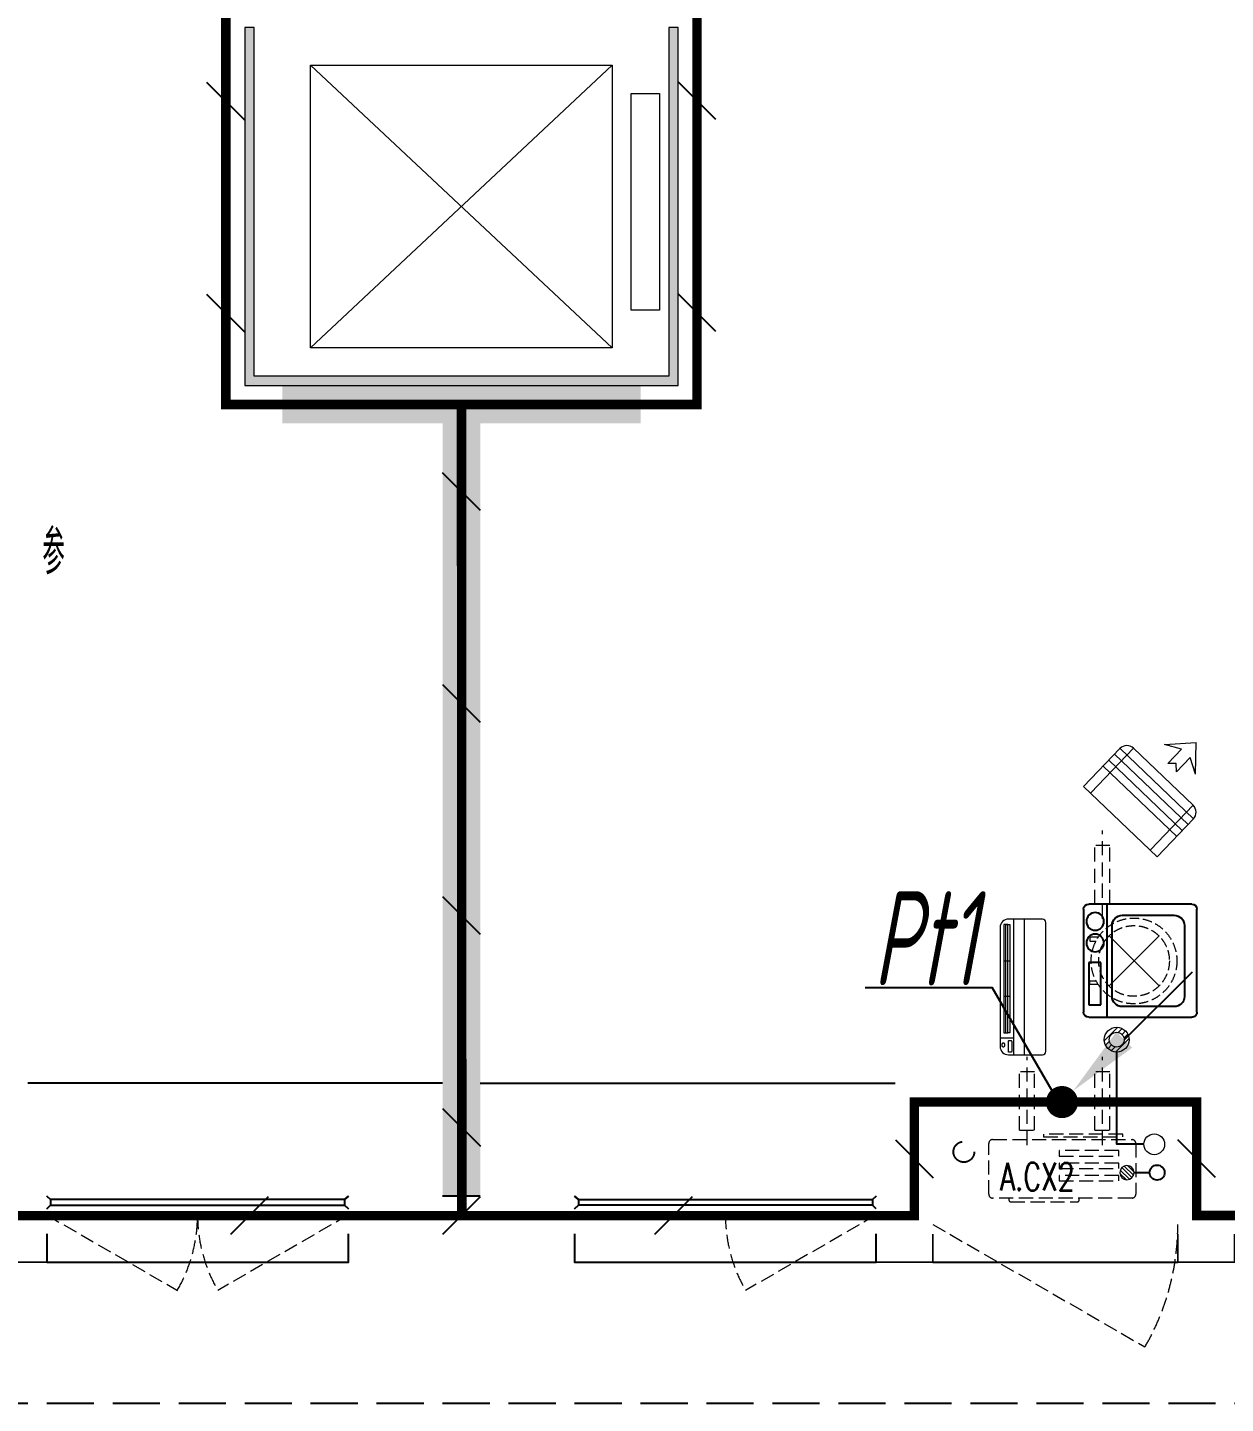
# Model space of a CAD drawing. Extents: x 3443499 to 7125205, y -1700016 to -264854.
# Drawn here: x 3642607 to 3648962, y -907770 to -900470 of the extents above; entities that cross this region are included whole.
import ezdxf
from ezdxf.enums import TextEntityAlignment as Align

# ---------------------------------------------------------------- set-up
doc = ezdxf.new("R2010")
doc.units = 0
doc.header["$LTSCALE"] = 1000
doc.header["$MEASUREMENT"] = 0
for name, pattern in [('$1$DASH', [0.35, 0.25, -0.1]), ('CENTER2', [1.125, 0.75, -0.125, 0.125, -0.125]), ('DASH', [0.35, 0.25, -0.1]), ('HIDDEN', [0.375, 0.25, -0.125])]:
    doc.linetypes.add(name, pattern=pattern)
doc.layers.get('0').update_dxf_attribs({"linetype": 'CONTINUOUS'})
for name, color, linetype in [('!校对', 2, 'CONTINUOUS'), ('3-栏杆1', 252, 'CONTINUOUS'), ('3.5方案汇报，与郭总、侯月琴确定户型_t8$0$2020.03.04 -1安徽标准化洋房户型(UA）_t8_t8$0$看线', 154, 'CONTINUOUS'), ('DIM-照明', 7, 'CONTINUOUS'), ('LVTRY', 252, 'CONTINUOUS'), ('LWIRE', 4, 'CONTINUOUS'), ('SHTLN', 4, 'CONTINUOUS'), ('VPIPE-凝结', 150, 'CONTINUOUS'), ('VPIPE-雨水', 4, 'DASH'), ('WIRE-接地', 2, 'CONTINUOUS'), ('保温', 6, 'CONTINUOUS'), ('卫生间', 6, 'CONTINUOUS'), ('看线', 185, 'CONTINUOUS')]:
    doc.layers.add(name, color=color, linetype=linetype)
for name, color, linetype, lineweight in [('3.5方案汇报，与郭总、侯月琴确定户型_t8$0$STAIR', 2, 'CONTINUOUS', 18), ('EQUIP_地漏', 7, 'CONTINUOUS', 18), ('PUB_TEXT', 7, 'CONTINUOUS', 20), ('VPIPE-废水', 31, 'TG_F', 18), ('WINDOW', 146, 'CONTINUOUS', 20), ('填充', 251, 'CONTINUOUS', 5), ('平面-空调室内机', 176, 'CONTINUOUS', 9), ('平面-空调预留孔', 252, 'CONTINUOUS', 15), ('粉刷', 251, 'CONTINUOUS', 9)]:
    doc.layers.add(name, color=color, linetype=linetype, lineweight=lineweight)
doc.styles.add('_TCH_DIM', font='SIMPLEX', dxfattribs={"bigfont": 'GBCBIG'})
doc.styles.add('HZTXT', font='gbeitc.shx', dxfattribs={"width": 0.8, "height": 400, "bigfont": 'hztxt.shx'})
doc.styles.get("Standard").update_dxf_attribs({"font": 'gbenor.shx', "bigfont": 'gbcbig.shx'})
doc.styles.add('TG_LINETYPE', font='SIMPLEX', dxfattribs={"width": 0.8, "height": 3, "bigfont": 'HZTXT'})
doc.linetypes.add('TG_F', pattern='A,2,-0.3,["F",TG_LINETYPE,S=0.1,R=0,X=-0.23,Y=-0.15],0', length=2.3)
pattern_1 = [(90, (-503782.47, -516048.461), (-16.49778, 1e-15), [9.525, -19.05]), (210, (-503782.47, -516048.461), (8.24889, -14.2874966), [9.525, -19.05]), (150, (-503782.47, -516038.936), (-8.24889, -14.2874966), [9.525, -19.05])]

# ---------------------------------------------------------------- blocks, each defined once
blk = doc.blocks.new('$TelecSys$00000008')
blk.add_line((0.4, 0.4), (-0.4, -0.4))
blk = doc.blocks.new('$TelecSys$00000078')
for p, q in [((1.15, 1.15), (0.55, 0.55)), ((0.104, 0.104), (0.104, 0.104)), ((-0.104, -0.104), (-0.104, -0.104))]:
    blk.add_line(p, q)
at = {"const_width": 0.142}
blk.add_lwpolyline([(-0.071, 0, 1), (0.071, 0, 1)], format="xyb", close=True, dxfattribs=at)
blk.add_solid([(0.62, 0.48), (0.48, 0.62), (0.1, 0.1)])
at = {"width": 0.8, "flags": 9}
blk.add_attdef('A', (0, 0), '', height=0.00002, dxfattribs=at)
blk = doc.blocks.new('RECTANG')
for p, q in [((1, 1), (0, 1)), ((0, 1), (0, 0)), ((1, 0), (1, 1)), ((0, 0), (1, 0))]:
    blk.add_line(p, q)
blk = doc.blocks.new('洗衣机')
at = {"layer": 'LVTRY'}
for p, q in [((3791567.4, 243472.1), (3791021, 243472.1)), ((3791116.5, 243472.1), (3791116.5, 242871.5)), ((3790993.7, 243444.5), (3790993.7, 242899.1)), ((3791199, 243412.7), (3791474.9, 243412.7)), ((3791594.6, 242899.1), (3791594.6, 243444.5)), ((3791145.1, 242982.5), (3791145.1, 243358)), ((3791528.8, 243358), (3791528.8, 242982.5)), ((3791021, 242871.5), (3791567.4, 242871.5)), ((3791474.9, 242927.8), (3791199, 242927.8))]:
    blk.add_line(p, q, dxfattribs=at)
at = {"layer": 'LVTRY', "extrusion": (0, 0, -1)}
for centre, major_axis, start_param, end_param in [((3791021, 243444.5), (0, 27.6), -1.570796, 0), ((3791567.4, 243444.5), (0, 27.6), 0, 1.570796), ((3791055.1, 243379.8), (0, 46.9), 3.141593, 9.424778), ((3791199, 243358), (0, 54.7), 4.712389, 6.283185), ((3791474.9, 243358), (0, 54.7), 0, 1.570796), ((3791055.1, 243265.7), (0, 46.9), 3.141593, 9.424778), ((3791199, 242982.5), (0, 54.7), 3.141593, 4.712389), ((3791474.9, 242982.5), (0, 54.7), 1.570796, 3.141593), ((3791021, 242899.1), (0, 27.6), 3.141593, 4.712389), ((3791567.4, 242899.1), (0, 27.6), 1.570796, 3.141593)]:
    blk.add_ellipse(centre, major_axis=major_axis, ratio=0.986385, start_param=start_param, end_param=end_param, dxfattribs=at)
at = {"layer": 'LVTRY', "xscale": 63.25620569481588, "yscale": 224.5369532744355, "zscale": 64.12934308941763, "rotation": 180}
blk.add_blockref('RECTANG', (3791085.2, 243162.4), dxfattribs=at)
blk = doc.blocks.new('dnfhfn')
at = {"color": 252, "linetype": '$1$DASH', "ltscale": 0.2}
for p, q in [((101.9, 462.7, 0), (121.9, 462.7, 0)), ((101.9, 417.2, 0), (101.9, 462.7, 0)), ((121.9, 462.7, 0), (121.9, 429, 0)), ((353.1, 462.7, 0), (333.1, 462.7, 0)), ((333.1, 462.7, 0), (333.1, 429, 0)), ((353.1, 417.2, 0), (353.1, 462.7, 0))]:
    blk.add_line(p, q, dxfattribs=at)
at = {"color": 252, "linetype": '$1$DASH', "ltscale": 0.2, "elevation": 0}
for points in [[(94.9, 360.1), (94.9, 360.1), (360.1, 94.9), (360.1, 94.9)], [(360.1, 360.1), (94.9, 94.9), (94.9, 94.9), (360.1, 360.1)]]:
    blk.add_lwpolyline(points, close=True, dxfattribs=at)
at = {"color": 252, "linetype": '$1$DASH', "ltscale": 0.2}
for radius in [227.5, 187.5]:
    blk.add_circle((227.5, 227.5, 0), radius, dxfattribs=at)
blk = doc.blocks.new('fergve')
at = {"layer": '平面-空调预留孔', "color": 8, "linetype": 'DASH', "ltscale": 0.3}
for p, q in [((119062.7, 54987.6), (119062.7, 54977.6)), ((119435.6, 54977.6), (119435.6, 54987.6)), ((119072.7, 54967.6), (119425.6, 54967.6))]:
    blk.add_line(p, q, dxfattribs=at)
blk.add_lwpolyline([(119715.9, 54987.6), (118975.9, 54987.6, -0.414214), (118955.9, 55007.6), (118955.9, 55277.6, -0.414214), (118975.9, 55297.6), (119715.9, 55297.6, -0.414214), (119735.9, 55277.6), (119735.9, 55007.6, -0.414214)], format="xyb", close=True, dxfattribs=at)
for points in [[(119666.7, 55326.8), (119246.8, 55326.8), (119246.8, 55311.6), (119666.7, 55311.6)], [(119645.5, 55239.2), (119330, 55239.2), (119330, 55210.2), (119645.5, 55210.2)], [(119645.5, 55173.4), (119330, 55173.4), (119330, 55144.4), (119645.5, 55144.4)], [(119645.5, 55107.6), (119330, 55107.6), (119330, 55078.6), (119645.5, 55078.6)]]:
    blk.add_lwpolyline(points, close=True, dxfattribs=at)
for centre, start, end in [((119072.7, 54977.6), 180, 270), ((119425.6, 54977.6), 270, 0)]:
    blk.add_arc(centre, 10, start, end, dxfattribs=at)
at = {"layer": '平面-空调预留孔', "color": 8, "linetype": 'DASH', "ltscale": 0.3, "style": '_TCH_DIM', "width": 0.705882}
blk.add_text('A.CX2', height=146.88, dxfattribs=at).set_placement((119015.3, 55027.3))
blk = doc.blocks.new('dasdasf1sa2f31as32f')
at = {"color": 8}
for p, q in [((-116, 585.6), (43.3, 640.5)), ((-22.8, 585.5), (-116, 585.6)), ((-22.8, 585.5), (-73.4, 493.2)), ((82.7, 476.6), (43.3, 640.5)), ((-269.8, 524.3), (-427.7, 236.5)), ((-269.8, 524.3), (113.7, 314)), ((32.4, 555.1), (-18.1, 462.9)), ((82.7, 476.6), (32.4, 555.1)), ((-473.5, 259.7), (-339.5, 504)), ((114.7, 208.4), (-359.1, 468.2)), ((134.6, 245.5), (-338.8, 505.1)), ((-31.3, 504.4), (-73.4, 493.2)), ((-18.1, 462.9), (-31.3, 504.4)), ((72.3, 131.9), (-401.1, 391.6)), ((92.6, 168.8), (-380.9, 428.5)), ((113.7, 314), (-44.2, 26.2)), ((0, 0), (-473.5, 259.7)), ((134, 244.4), (0, 0))]:
    blk.add_line(p, q, dxfattribs=at)
for centre, start, end in [((-294.5, 479.4), 61.25933, 151.25933), ((89, 269), 331.25933, 61.25933)]:
    blk.add_arc(centre, 51.3, start, end, dxfattribs=at)
blk = doc.blocks.new('dongkong')
at = {"layer": '平面-空调预留孔', "color": 8, "linetype": 'HIDDEN', "ltscale": 0.3}
for p, q in [((-603796, 210899.9), (-603796, 210431.5)), ((-603836, 210821), (-603836, 210510.8)), ((-603836, 210821), (-603756, 210821)), ((-603756, 210821), (-603756, 210510.8))]:
    blk.add_line(p, q, dxfattribs=at)
blk.add_lwpolyline([(-603756, 210510.8), (-603836, 210510.8)], dxfattribs=at)
blk = doc.blocks.new('A$C001338C2')
at = {"color": 8}
for p, q in [((845, 303.6), (55, 303.6)), ((109.1, 214.8), (109.1, 303.6)), ((0, 248.6), (0, 22)), ((900, 22), (900, 248.6)), ((22, 0), (878, 0))]:
    blk.add_line(p, q, dxfattribs=at)
at = {"color": 8, "lineweight": 5}
for p, q in [((864.6, 278.7), (144.5, 278.7)), ((144.5, 278.7), (144.5, 265.8)), ((387, 278.7), (144.5, 278.7)), ((144.5, 278.7), (144.5, 252.9)), ((387, 239.9), (387, 278.7)), ((864.6, 278.7), (622, 278.7)), ((622, 278.7), (622, 239.9)), ((864.6, 252.9), (864.6, 278.7)), ((900, 214.8), (0, 214.8)), ((144.5, 265.8), (864.6, 265.8)), ((144.5, 239.9), (144.5, 252.9)), ((144.5, 252.9), (864.6, 252.9)), ((864.6, 239.9), (144.5, 239.9)), ((622, 239.9), (387, 239.9)), ((864.6, 265.8), (864.6, 239.9)), ((900, 143.2), (0, 143.2))]:
    blk.add_line(p, q, dxfattribs=at)
at = {"color": 8}
for points in [[(73.1, 275), (56.8, 275, -0.414214), (51.3, 280.5), (51.3, 283.4, -0.414214), (56.8, 288.9), (73.1, 288.9, -0.414214), (78.6, 283.4), (78.6, 280.5, -0.414214)], [(89.2, 226.4), (22.2, 226.4, -0.414214), (16.7, 231.9), (16.7, 243.1, -0.414214), (22.2, 248.6), (89.2, 248.6, -0.414214), (94.7, 243.1), (94.7, 231.9, -0.414214)]]:
    blk.add_lwpolyline(points, format="xyb", close=True, dxfattribs=at)
for centre, radius, start, end in [((55, 248.6), 55, 90, 180), ((845, 248.6), 55, 360, 90), ((22, 22), 22, 180, 270), ((878, 22), 22, 270, 360)]:
    blk.add_arc(centre, radius, start, end, dxfattribs=at)
blk = doc.blocks.new('$TwtSys$00000141')
at = {"color": 1}
for p, q in [((-47.1, 3.8), (-5, 45.9)), ((-47.1, 3.8), (-5, 45.9)), ((-43.6, -17.5), (17.5, 43.6)), ((-43.6, -17.5), (17.5, 43.6)), ((-33.2, -33.2), (33.2, 33.2)), ((-33.2, -33.2), (33.2, 33.2)), ((-16.2, -43.5), (43.8, 16.4)), ((-16.2, -43.5), (43.8, 16.4)), ((5.7, -46.1), (46.1, -5.7)), ((5.7, -46.1), (46.1, -5.7))]:
    blk.add_line(p, q, dxfattribs=at)
blk.add_circle((0, 0), 47, dxfattribs=at)
blk.add_circle((0, 0), 47, dxfattribs=at)
blk = doc.blocks.new('$TwtSys$00000543')
at = {"color": 252}
for p, q in [((-94, -9), (9, 94)), ((-9, -94), (94, 9)), ((12, 55), (42, 84)), ((40, 40), (66, 66)), ((55, 12), (84, 42)), ((-84, -42), (-55, -12)), ((-66, -66), (-40, -40)), ((-42, -84), (-12, -55))]:
    blk.add_line(p, q, dxfattribs=at)
for radius in [94, 56.4]:
    blk.add_circle((0, 0), radius, dxfattribs=at)
blk = doc.blocks.new('A$C263B1184')
at = {"layer": '保温', "linetype": 'Continuous', "ltscale": 10}
h = blk.add_hatch(dxfattribs=at)
h.set_pattern_fill('HEX', color=251, scale=10, angle=90, style=0)
h.set_pattern_definition(pattern_1)
h.paths.add_polyline_path([(1050.1, 4100), (1050.1, 4300), (-850, 4300), (-850, 4100)])
h = blk.add_hatch(dxfattribs=at)
h.set_pattern_fill('HEX', color=251, scale=10, angle=90, style=0)
h.set_pattern_definition(pattern_1)
h.paths.add_polyline_path([(0.1, 0), (200.1, 0), (200.1, 4100), (0.1, 4100)])
at = {"layer": '保温', "color": 251, "linetype": 'ByBlock', "ltscale": 10}
blk.add_line((0, 0), (200, 0), dxfattribs=at)
blk = doc.blocks.new('HFGHFHF')
at = {"layer": '卫生间', "color": 252, "linetype": 'DASH'}
blk.add_lwpolyline([(282616.8, 689157.2), (280916.6, 689157.2), (280916.6, 684657.2), (280916.6, 684657.2), (280916.6, 684357.2), (272916.6, 684357.2), (272916.6, 683357.2), (271116.6, 683357.2), (271116.6, 673357.2), (273766.6, 673357.2), (273766.6, 672157.2), (297866.6, 672157.2), (297866.6, 673357.2), (299516.6, 673357.2)], dxfattribs=at)
blk = doc.blocks.new('A$C74FB3979')
at = {"layer": '填充'}
h = blk.add_hatch(dxfattribs=at)
h.set_pattern_fill('隔热材料02', color=252, scale=100, style=0)
h.set_pattern_definition([(0, (-1160508.586, -604582.045), (0, 50), []), (0, (-1160508.586, -604565.38), (0, 50), []), (270, (-1160464.845, -604556.75), (50, -9e-15), [5.01775, -44.98225]), (270, (-1160502.303, -604556.75), (50, -9e-15), [5.01775, -44.98225]), (90, (-1160476.79, -604590.677), (-50, 3e-15), [5.01775, -44.98225]), (90, (-1160490.357, -604590.677), (-50, 3e-15), [5.01775, -44.98225]), (180, (-1160458.56, -604598.71), (-6e-15, -50), [50.02425, 0.02425]), (135, (-1160472.52, -604596.203), (3e-15, 49.99987405), [4.268, -66.44275]), (116.56505, (-1160425.537, -604593.185), (0.00011283, 49.99993342), [2.805, -108.9985]), (116.56505, (-1160475.537, -604593.185), (0.00011283, 49.99993342), [2.805, -108.9985]), (153.43495, (-1160417.5, -604598.71), (-0.0001128, 49.9999334), [5.61, -106.1935]), (153.43495, (-1160467.5, -604598.71), (-0.0001128, 49.9999334), [5.61, -106.1935]), (63.43495, (-1160426.792, -604585.66), (-0.00011283, 49.99993342), [26.714, -85.0895]), (63.43495, (-1160476.792, -604585.66), (-0.00011283, 49.99993342), [26.714, -85.0895]), (116.56505, (-1160414.845, -604556.748), (0.00011283, 49.99993342), [2.805, -108.9985]), (116.56505, (-1160464.845, -604556.748), (0.00011283, 49.99993342), [2.805, -108.9985]), (135, (-1160466.1, -604554.24), (3e-15, 49.99987405), [4.268, -66.44275]), (153.43495, (-1160419.117, -604551.22), (-0.0001128, 49.9999334), [5.61, -106.1935]), (153.43495, (-1160469.117, -604551.22), (-0.0001128, 49.9999334), [5.61, -106.1935]), (45, (-1160501.05, -604554.24), (0, 49.99987405), [4.268, -66.44275]), (63.43495, (-1160452.303, -604556.748), (-0.00011283, 49.99993342), [2.805, -108.9985]), (63.43495, (-1160502.303, -604556.748), (-0.00011283, 49.99993342), [2.805, -108.9985]), (26.56505, (-1160448.03, -604551.22), (0.0001128, 49.9999334), [5.61, -106.1935]), (26.56505, (-1160498.03, -604551.22), (0.0001128, 49.9999334), [5.61, -106.1935]), (116.56505, (-1160440.357, -604585.66), (0.00011283, 49.99993342), [26.714, -85.0895]), (116.56505, (-1160490.357, -604585.66), (0.00011283, 49.99993342), [26.714, -85.0895]), (45, (-1160494.63, -604596.203), (0, 49.99987405), [4.268, -66.44275]), (63.43495, (-1160441.61, -604593.185), (-0.00011283, 49.99993342), [2.805, -108.9985]), (63.43495, (-1160491.61, -604593.185), (-0.00011283, 49.99993342), [2.805, -108.9985]), (26.56505, (-1160449.647, -604598.71), (0.0001128, 49.9999334), [5.61, -106.1935]), (26.56505, (-1160499.647, -604598.71), (0.0001128, 49.9999334), [5.61, -106.1935])])
h.paths.add_polyline_path([(39999.8, 6056.6), (39949.8, 6056.6), (39949.8, 4156.6), (42249.8, 4156.6), (42249.8, 6056.6), (42199.8, 6056.6), (42199.8, 4206.6), (39999.8, 4206.6)])
at = {"color": 252, "const_width": 8}
for points in [[(38599.8, -343.4), (38599.8, -493.4), (38899.8, -493.4), (38899.8, -343.4)], [(43599.8, -343.4), (43599.8, -493.4), (43299.8, -493.4), (43299.8, -343.4)], [(45199.8, -343.4), (45199.8, -493.4), (44899.8, -493.4), (44899.8, -343.4)]]:
    blk.add_lwpolyline(points, dxfattribs=at)
at = {"layer": '3-栏杆1', "color": 252}
for p, q in [((38920.1, -161.2), (38899.8, -143.4)), ((38899.8, -143.4), (38920.1, -161.2)), ((40479.5, -161.2), (40499.8, -143.4)), ((40499.8, -143.4), (40479.5, -161.2)), ((41720.1, -161.2), (41699.8, -143.4)), ((41699.8, -143.4), (41720.1, -161.2)), ((43279.5, -161.2), (43299.8, -143.4)), ((43299.8, -143.4), (43279.5, -161.2)), ((38899.8, -210.3), (38920.1, -190.5)), ((40479.5, -161.3), (38920.1, -161.2)), ((38920.1, -161.2), (38920.1, -190.5)), ((38920.1, -190.5), (40479.5, -190.6)), ((40479.5, -161.2), (40479.5, -190.5)), ((40479.5, -190.5), (40499.8, -210.3)), ((40499.8, -210.3), (40479.5, -190.5)), ((41720.1, -190.5), (41699.8, -210.3)), ((41699.8, -210.3), (41720.1, -190.5)), ((41720.1, -161.3), (43279.5, -161.2)), ((41720.1, -161.2), (41720.1, -190.5)), ((43279.5, -190.5), (41720.1, -190.6)), ((43279.5, -161.2), (43279.5, -190.5)), ((43299.8, -210.3), (43279.5, -190.5))]:
    blk.add_line(p, q, dxfattribs=at)
at = {"layer": '3.5方案汇报，与郭总、侯月琴确定户型_t8$0$2020.03.04 -1安徽标准化洋房户型(UA）_t8_t8$0$看线', "color": 252, "ltscale": 10}
for p, q in [((40999.8, 456.6), (38799.8, 456.6)), ((41199.8, 456.6), (43399.8, 456.6))]:
    blk.add_line(p, q, dxfattribs=at)
at = {"layer": '3.5方案汇报，与郭总、侯月琴确定户型_t8$0$STAIR', "color": 252}
for p, q in [((41899.8, 5856.6), (40299.8, 4356.6)), ((40299.8, 5856.6), (41899.8, 4356.6))]:
    blk.add_line(p, q, dxfattribs=at)
for points in [[(40299.8, 4356.6), (40299.8, 5856.6), (41899.8, 5856.6), (41899.8, 4356.6)], [(41999.8, 4556.6), (41999.8, 5706.6), (42149.8, 5706.6), (42149.8, 4556.6)]]:
    blk.add_lwpolyline(points, close=True, dxfattribs=at)
at = {"layer": 'VPIPE-凝结', "color": 252, "ltscale": 0.1}
for points in [[(44719.8, 131.6), (44575.7, 131.6), (44575.7, 620.8)], [(44667.4, -18.4), (44749.8, -18.4)]]:
    blk.add_lwpolyline(points, dxfattribs=at)
at = {"layer": 'VPIPE-凝结', "color": 252}
blk.add_circle((44789.8, -18.4), 40, dxfattribs=at)
at = {"layer": 'VPIPE-废水', "color": 252}
blk.add_circle((44774.8, 131.6), 55, dxfattribs=at)
at = {"layer": 'VPIPE-雨水', "color": 252}
blk.add_circle((43764.8, 91.6), 55, dxfattribs=at)
at = {"layer": 'WINDOW', "color": 252, "linetype": 'DASH', "ltscale": 0.3}
for points in [[(38899.8, -243.4), (39592.6, -643.4, 0.131652), (39699.8, -243.4)], [(40499.8, -243.4), (39807, -643.4, -0.131652), (39699.8, -243.4)], [(43299.8, -243.4), (42607, -643.4, -0.131652), (42499.8, -243.4)], [(43599.8, -293.4), (44725.6, -943.4, 0.131652), (44899.8, -293.4)]]:
    blk.add_lwpolyline(points, format="xyb", dxfattribs=at)
at = {"layer": '填充', "color": 252}
blk.add_lwpolyline([(39999.8, 6056.6), (39949.8, 6056.6), (39949.8, 4156.6), (42249.8, 4156.6), (42249.8, 6056.6), (42199.8, 6056.6), (42199.8, 4206.6), (39999.8, 4206.6)], close=True, dxfattribs=at)
at = {"layer": '看线', "color": 252, "ltscale": 0.5}
for points in [[(38899.8, -343.4), (38899.8, -493.4), (40499.8, -493.4), (40499.8, -343.4)], [(41699.8, -343.4), (41699.8, -493.4), (43299.8, -493.4), (43299.8, -343.4)], [(43599.8, -493.4), (44899.8, -493.4)]]:
    blk.add_lwpolyline(points, dxfattribs=at)
at = {"color": 252, "xscale": -1}
for name, p in [('HFGHFHF', (326916.4, -673400.6)), ('A$C263B1184', (41199.8, -143.4))]:
    blk.add_blockref(name, p, dxfattribs=at)
at = {"layer": 'EQUIP_地漏', "color": 252, "xscale": 0.7000000000000001, "yscale": 0.7000000000000001, "zscale": 0.7000000000000001}
blk.add_blockref('$TwtSys$00000543', (44575.7, 686.6), dxfattribs=at)
at = {"layer": 'EQUIP_地漏', "color": 252, "xscale": 0.8, "yscale": -0.8, "zscale": 0.8, "rotation": 179.9999999357402}
blk.add_blockref('$TwtSys$00000141', (44629.8, -18.4), dxfattribs=at)
at = {"layer": '平面-空调室内机', "color": 252, "ltscale": 0.3, "xscale": -1, "rotation": 180}
for p in [(648295.9, 212227.3), (647895.9, 211027.4), (648295.9, 211027.4)]:
    blk.add_blockref('dongkong', p, dxfattribs=at)
at = {"layer": '平面-空调预留孔', "color": 252}
for name, p, rotation in [('dasdasf1sa2f31as32f', (44790, 1656.6), 344.9999999966897), ('dnfhfn', (44894.9, 876.9, 0), 90.00000000000001)]:
    blk.add_blockref(name, p, dxfattribs=dict(at, rotation=rotation))
at = {"layer": '平面-空调预留孔', "color": 252, "xscale": 0.800000000046565, "yscale": 0.800000000046565, "zscale": 0.800000000046565, "rotation": 90.00000023343011}
blk.add_blockref('A$C001338C2', (44199.7, 606.6), dxfattribs=at)
at = {"layer": '平面-空调预留孔', "color": 252}
blk.add_blockref('fergve', (-75058.9, -55141.1), dxfattribs=at)
at = {"layer": '粉刷', "color": 252}
blk.add_blockref('洗衣机', (-3746593.9, -242065.8), dxfattribs=at)
at = {"layer": 'PUB_TEXT', "color": 252, "style": '_TCH_DIM', "width": 0.7}
blk.add_text('参', height=236.3, dxfattribs=at).set_placement((38876.5, 3156.1))

msp = doc.modelspace()

# ---------------------------------------------------------------- linework, layer by layer
at = {"layer": 'DIM-照明', "color": 7, "ltscale": 0.8}
for p in [(3647049.9, -905563.8), (3648086.2, -906187.7)]:
    msp.add_line(p, (3647723.8, -905563.8), dxfattribs=at)
at = {"layer": 'WIRE-接地', "color": 2, "linetype": 'CENTER2', "const_width": 50}
for points in [[(3642709.5, -896253.5), (3643509.1, -896253.5), (3643509.1, -900379), (3643659.1, -900379), (3643659.1, -902470.1), (3644909.1, -902470.1), (3644911.2, -906770.1)], [(3647114.1, -896278.8), (3646309.1, -896278.8), (3646309.1, -898870.1), (3646309.1, -900370.1), (3646159.1, -900370.1), (3646159.1, -902470.1), (3644909.1, -902470.1)], [(3628512.2, -905570.5), (3633908.8, -905570.5), (3633908.8, -904971.7), (3634710.7, -904971.7), (3634710.7, -906768.8), (3641006.9, -906768.8), (3641006.9, -906169.2), (3642505.3, -906169.2), (3642505.3, -906773.2), (3647310.8, -906773.2), (3647310.8, -906171), (3648809.5, -906171), (3648809.5, -906772.6), (3655106.8, -906772.6)]]:
    msp.add_lwpolyline(points, dxfattribs=at)

# ---------------------------------------------------------------- block references
at = {"layer": '!校对'}
msp.add_blockref('A$C74FB3979', (3603809.3, -906526.7), dxfattribs=at)
at = {"layer": 'LWIRE', "color": 2, "xscale": 600, "yscale": 600, "zscale": 600}
msp.add_blockref('$TelecSys$00000078', (3648094.7, -906171), dxfattribs=at)
at = {"layer": 'SHTLN', "color": 2, "xscale": 250, "yscale": 250, "zscale": 250}
for p, rotation in [((3643659.1, -900862), 270), ((3646159.1, -900857.6), 270), ((3643659.1, -901987), 270), ((3646159.1, -901982.6), 270), ((3644909.3, -902932.6), 270.027810167538), ((3644909.9, -904057.6), 270.027810167538), ((3644910.4, -905182.6), 270.027810167538), ((3644911, -906307.6), 270.027810167538), ((3647310.8, -906472.1), 90), ((3648809.5, -906471.8), 270)]:
    msp.add_blockref('$TelecSys$00000008', p, dxfattribs=dict(at, rotation=rotation))
for p in [(3643783.1, -906773.2), (3644908.1, -906773.2), (3646033.1, -906773.2)]:
    msp.add_blockref('$TelecSys$00000008', p, dxfattribs=at)

# ---------------------------------------------------------------- texts
at = {"layer": 'DIM-照明', "color": 7, "ltscale": 0.8, "style": 'HZTXT', "width": 0.7}
msp.add_text('Pt1', height=500, dxfattribs=at).set_placement((3647368, -905302), align=Align.MIDDLE)

doc.saveas('drawing.dxf')
